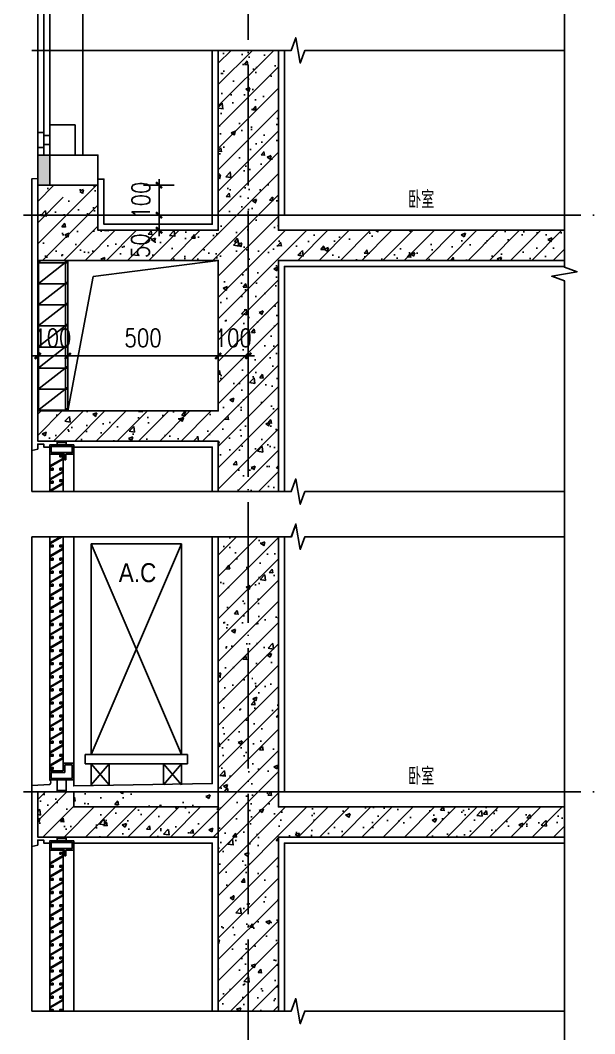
# Model space of a CAD drawing. Extents: x 718358 to 1668613, y -348838 to -159582.
# Drawn here: x 834465 to 836374, y -330449 to -327083 of the extents above; entities that cross this region are included whole.
import ezdxf

# ---------------------------------------------------------------- set-up
doc = ezdxf.new("R2010")
doc.units = 0
doc.header["$LTSCALE"] = 1000
doc.linetypes.add('DOTE', pattern=[2.42, 2, -0.2, 0.02, -0.2])
for name, color, linetype in [('建-可见线', 7, 'Continuous'), ('建-图例填充', 251, 'Continuous'), ('建-墙体', 2, 'Continuous'), ('建-家具', 251, 'Continuous'), ('建-尺寸', 73, 'Continuous'), ('建-房间名', 7, 'Continuous'), ('建-空调及空调洞', 70, 'Continuous'), ('建-符号', 3, 'Continuous'), ('建-轮廓线', 7, 'Continuous'), ('建-轴网', 14, 'DOTE'), ('建-门窗剖', 4, 'Continuous'), ('建-阳台', 5, 'Continuous')]:
    doc.layers.add(name, color=color, linetype=linetype)
doc.styles.add('_TCH_DIM', font='gt单线西文.shx', dxfattribs={"width": 0.8, "bigfont": 'gt单线中文.shx'})
doc.styles.add('_TCH_SPACE', font='gt单线西文.shx', dxfattribs={"width": 0.8, "height": 5, "bigfont": 'gt单线中文.shx'})
doc.styles.add('DIM_FONT', font='SIMPLEX.shx', dxfattribs={"width": 0.8, "bigfont": 'GBCBIG.shx'})
doc.dimstyles.new('DIMN20', dxfattribs={"dimscale": 0.2, "dimtxt": 300, "dimasz": 100, "dimexe": 250, "dimexo": 300, "dimgap": 150, "dimtad": 1, "dimdec": 0, "dimzin": 0, "dimdsep": 46, "dimtxsty": 'DIM_FONT', "dimblk": 'ARCHTICK', "dimcen": 0.09, "dimdle": 1, "dimclrt": 7, "dimazin": 2, "dimtfac": 1, "dimtdec": 0, "dimtix": 1, "dimtmove": 2, "dimatfit": 3, "dimldrblk": 'ARCHTICK', "dimfxl": 1, "dimtolj": 1, "dimtzin": 0, "dimarcsym": 0})

# ---------------------------------------------------------------- blocks, each defined once
blk = doc.blocks.new('A$C79397209')
at = {"layer": '建-空调及空调洞'}
for p, q in [((0, 0), (-300, -700)), ((-300, 0), (0, -700)), ((-300, 0), (0, 0)), ((-300, -700), (-300, 0)), ((0, 0), (0, -700)), ((-320, -700), (-320, -730)), ((20, -700), (-320, -700)), ((0, -700), (-300, -700)), ((20, -730), (20, -700)), ((-320, -730), (20, -730)), ((-240, -730), (-300, -800)), ((-300, -730), (-240, -800)), ((-300, -730), (-300, -800)), ((-240, -730), (-240, -800)), ((-60, -730), (0, -800)), ((-60, -730), (-59.9, -800)), ((0, -730), (-59.9, -800)), ((0, -730), (0, -800))]:
    blk.add_line(p, q, dxfattribs=at)
at = {"layer": '建-空调及空调洞', "style": '_TCH_DIM', "width": 0.888889}
blk.add_text('A.C', height=63, dxfattribs=at).set_placement((-208.3, -127.2))
blk = doc.blocks.new('erff')
at = {"layer": '建-门窗剖'}
for p, q in [((462192.4, 68441.5), (462192.4, 68454.4)), ((462192.4, 68449.4), (462222.4, 68449.4)), ((462222.4, 68441.5), (462222.4, 68454.4)), ((462216.8, 68411.5), (462216.8, 68392.1)), ((462216.8, 68392.1), (462221.2, 68392.1)), ((462221.2, 68392.1), (462221.2, 68411.5))]:
    blk.add_line(p, q, dxfattribs=at)
blk.add_lwpolyline([(462221.2, 68411.5), (462247.4, 68411.5), (462247.4, 68441.5), (462167.4, 68441.5), (462167.4, 68411.5), (462216.8, 68411.5)], dxfattribs=at)
blk.add_lwpolyline([(462172.4, 68416.5), (462242.4, 68416.5), (462242.4, 68436.5), (462172.4, 68436.5)], close=True, dxfattribs=at)
blk = doc.blocks.new('gh')
at = {"layer": '建-门窗剖'}
for p, q in [((851971.6, -328648.4), (851971.6, -328523.6)), ((852016.6, -328648.4), (852016.6, -328523.6)), ((852051.6, -328523.6), (852051.6, -328648.4)), ((851971.6, -328648.4), (851971.6, -328598.2)), ((852016.6, -328648.4), (852016.6, -328598.2)), ((852051.6, -328598.2), (852051.6, -328648.4))]:
    blk.add_line(p, q, dxfattribs=at)
for points in [[(852005.6, -328527.4), (852016.6, -328527.4), (852016.6, -328540.8), (851974.6, -328565.1), (851974.6, -328573.8), (851979.6, -328573.8), (851979.6, -328570.8), (851982.6, -328570.8), (851982.6, -328576.8), (851971.6, -328576.8), (851971.6, -328563.3), (852013.6, -328539.1), (852013.6, -328530.4), (852008.6, -328530.4), (852008.6, -328533.4), (852005.6, -328533.4)], [(852005.6, -328570.8), (852016.6, -328570.8), (852016.6, -328584.3), (851974.6, -328608.5), (851974.6, -328617.2), (851979.6, -328617.2), (851979.6, -328614.2), (851982.6, -328614.2), (851982.6, -328620.2), (851971.6, -328620.2), (851971.6, -328606.8), (852013.6, -328582.5), (852013.6, -328573.8), (852008.6, -328573.8), (852008.6, -328576.8), (852005.6, -328576.8)]]:
    blk.add_lwpolyline(points, close=True, dxfattribs=at)
blk.add_lwpolyline([(851971.6, -328648.4), (851971.6, -328644.9), (852013.6, -328620.6), (852013.6, -328611.9), (852008.6, -328611.9), (852008.6, -328614.9), (852005.6, -328614.9), (852005.6, -328608.9), (852016.6, -328608.9), (852016.6, -328622.3), (851974.6, -328646.6), (851974.6, -328648.4)], dxfattribs=at)
at = {"layer": '建-阳台'}
blk.add_blockref('erff', (389804.2, -396935.1), dxfattribs=at)
blk = doc.blocks.new('edffd')
at = {"layer": '建-门窗剖'}
for p, q in [((462212.4, 66249.4), (462247.4, 66249.4)), ((462212.4, 66249.4), (462212.4, 66224.4)), ((462217.4, 66244.4), (462242.4, 66244.4)), ((462217.4, 66244.4), (462217.4, 66219.4)), ((462242.4, 66244.4), (462242.4, 66199.4)), ((462247.4, 66249.4), (462247.4, 66194.4)), ((462167.4, 66194.4), (462167.4, 66224.4)), ((462167.4, 66224.4), (462212.4, 66224.4)), ((462172.4, 66199.4), (462172.4, 66219.4)), ((462172.4, 66219.4), (462217.4, 66219.4)), ((462247.4, 66194.4), (462167.4, 66194.4)), ((462242.4, 66199.4), (462172.4, 66199.4)), ((462192.4, 66194.4), (462192.4, 66154.4)), ((462222.4, 66194.4), (462222.4, 66154.4)), ((462192.4, 66159.4), (462222.4, 66159.4))]:
    blk.add_line(p, q, dxfattribs=at)
blk = doc.blocks.new('gyhh')
at = {"layer": '建-门窗剖'}
for p, q in [((851971.6, -328848.4), (851971.6, -328798.2)), ((851971.6, -329575.8), (851971.6, -328798.2)), ((852016.6, -328848.4), (852016.6, -328798.2)), ((852016.6, -329550.8), (852016.6, -328798.2)), ((852051.6, -328798.2), (852051.6, -328848.4)), ((852051.6, -328798.2), (852051.6, -329550.8))]:
    blk.add_line(p, q, dxfattribs=at)
blk.add_lwpolyline([(852013, -328798.2), (851974.6, -328820.4), (851974.6, -328829.1), (851979.6, -328829.1), (851979.6, -328826.1), (851982.6, -328826.1), (851982.6, -328832.1), (851971.6, -328832.1), (851971.6, -328818.6), (852007, -328798.2)], dxfattribs=at)
for points in [[(852005.6, -328826.1), (852016.6, -328826.1), (852016.6, -328839.6), (851974.6, -328863.8), (851974.6, -328872.6), (851979.6, -328872.6), (851979.6, -328869.6), (851982.6, -328869.6), (851982.6, -328875.6), (851971.6, -328875.6), (851971.6, -328862.1), (852013.6, -328837.8), (852013.6, -328829.1), (852008.6, -328829.1), (852008.6, -328832.1), (852005.6, -328832.1)], [(852005.6, -328869.6), (852016.6, -328869.6), (852016.6, -328883), (851974.6, -328907.3), (851974.6, -328916), (851979.6, -328916), (851979.6, -328913), (851982.6, -328913), (851982.6, -328919), (851971.6, -328919), (851971.6, -328905.5), (852013.6, -328881.3), (852013.6, -328872.6), (852008.6, -328872.6), (852008.6, -328875.6), (852005.6, -328875.6)], [(852005.6, -328913), (852016.6, -328913), (852016.6, -328926.5), (851974.6, -328950.7), (851974.6, -328959.4), (851979.6, -328959.4), (851979.6, -328956.4), (851982.6, -328956.4), (851982.6, -328962.4), (851971.6, -328962.4), (851971.6, -328949), (852013.6, -328924.7), (852013.6, -328916), (852008.6, -328916), (852008.6, -328919), (852005.6, -328919)], [(852005.6, -328956.4), (852016.6, -328956.4), (852016.6, -328969.9), (851974.6, -328994.2), (851974.6, -329002.9), (851979.6, -329002.9), (851979.6, -328999.9), (851982.6, -328999.9), (851982.6, -329005.9), (851971.6, -329005.9), (851971.6, -328992.4), (852013.6, -328968.2), (852013.6, -328959.4), (852008.6, -328959.4), (852008.6, -328962.4), (852005.6, -328962.4)], [(852005.6, -328999.9), (852016.6, -328999.9), (852016.6, -329013.4), (851974.6, -329037.6), (851974.6, -329046.3), (851979.6, -329046.3), (851979.6, -329043.3), (851982.6, -329043.3), (851982.6, -329049.3), (851971.6, -329049.3), (851971.6, -329035.9), (852013.6, -329011.6), (852013.6, -329002.9), (852008.6, -329002.9), (852008.6, -329005.9), (852005.6, -329005.9)], [(852005.6, -329043.3), (852016.6, -329043.3), (852016.6, -329056.8), (851974.6, -329081), (851974.6, -329089.8), (851979.6, -329089.8), (851979.6, -329086.8), (851982.6, -329086.8), (851982.6, -329092.8), (851971.6, -329092.8), (851971.6, -329079.3), (852013.6, -329055.1), (852013.6, -329046.3), (852008.6, -329046.3), (852008.6, -329049.3), (852005.6, -329049.3)], [(852005.6, -329086.8), (852016.6, -329086.8), (852016.6, -329100.2), (851974.6, -329124.5), (851974.6, -329133.2), (851979.6, -329133.2), (851979.6, -329130.2), (851982.6, -329130.2), (851982.6, -329136.2), (851971.6, -329136.2), (851971.6, -329122.8), (852013.6, -329098.5), (852013.6, -329089.8), (852008.6, -329089.8), (852008.6, -329092.8), (852005.6, -329092.8)], [(852005.6, -329130.2), (852016.6, -329130.2), (852016.6, -329143.7), (851974.6, -329167.9), (851974.6, -329176.7), (851979.6, -329176.7), (851979.6, -329173.7), (851982.6, -329173.7), (851982.6, -329179.7), (851971.6, -329179.7), (851971.6, -329166.2), (852013.6, -329142), (852013.6, -329133.2), (852008.6, -329133.2), (852008.6, -329136.2), (852005.6, -329136.2)], [(852005.6, -329173.7), (852016.6, -329173.7), (852016.6, -329187.1), (851974.6, -329211.4), (851974.6, -329220.1), (851979.6, -329220.1), (851979.6, -329217.1), (851982.6, -329217.1), (851982.6, -329223.1), (851971.6, -329223.1), (851971.6, -329209.6), (852013.6, -329185.4), (852013.6, -329176.7), (852008.6, -329176.7), (852008.6, -329179.7), (852005.6, -329179.7)], [(852005.6, -329217.1), (852016.6, -329217.1), (852016.6, -329230.6), (851974.6, -329254.8), (851974.6, -329263.6), (851979.6, -329263.6), (851979.6, -329260.6), (851982.6, -329260.6), (851982.6, -329266.6), (851971.6, -329266.6), (851971.6, -329253.1), (852013.6, -329228.8), (852013.6, -329220.1), (852008.6, -329220.1), (852008.6, -329223.1), (852005.6, -329223.1)], [(852005.6, -329260.6), (852016.6, -329260.6), (852016.6, -329274), (851974.6, -329298.3), (851974.6, -329307), (851979.6, -329307), (851979.6, -329304), (851982.6, -329304), (851982.6, -329310), (851971.6, -329310), (851971.6, -329296.5), (852013.6, -329272.3), (852013.6, -329263.6), (852008.6, -329263.6), (852008.6, -329266.6), (852005.6, -329266.6)], [(852005.6, -329304), (852016.6, -329304), (852016.6, -329317.5), (851974.6, -329341.7), (851974.6, -329350.4), (851979.6, -329350.4), (851979.6, -329347.4), (851982.6, -329347.4), (851982.6, -329353.4), (851971.6, -329353.4), (851971.6, -329340), (852013.6, -329315.7), (852013.6, -329307), (852008.6, -329307), (852008.6, -329310), (852005.6, -329310)], [(852005.6, -329347.4), (852016.6, -329347.4), (852016.6, -329360.9), (851974.6, -329385.2), (851974.6, -329393.9), (851979.6, -329393.9), (851979.6, -329390.9), (851982.6, -329390.9), (851982.6, -329396.9), (851971.6, -329396.9), (851971.6, -329383.4), (852013.6, -329359.2), (852013.6, -329350.4), (852008.6, -329350.4), (852008.6, -329353.4), (852005.6, -329353.4)], [(852005.6, -329390.9), (852016.6, -329390.9), (852016.6, -329404.4), (851974.6, -329428.6), (851974.6, -329437.3), (851979.6, -329437.3), (851979.6, -329434.3), (851982.6, -329434.3), (851982.6, -329440.3), (851971.6, -329440.3), (851971.6, -329426.9), (852013.6, -329402.6), (852013.6, -329393.9), (852008.6, -329393.9), (852008.6, -329396.9), (852005.6, -329396.9)], [(852005.6, -329434.3), (852016.6, -329434.3), (852016.6, -329447.8), (851974.6, -329472), (851974.6, -329480.8), (851979.6, -329480.8), (851979.6, -329477.8), (851982.6, -329477.8), (851982.6, -329483.8), (851971.6, -329483.8), (851971.6, -329470.3), (852013.6, -329446.1), (852013.6, -329437.3), (852008.6, -329437.3), (852008.6, -329440.3), (852005.6, -329440.3)], [(852005.6, -329477.8), (852016.6, -329477.8), (852016.6, -329491.2), (851974.6, -329515.5), (851974.6, -329524.2), (851979.6, -329524.2), (851979.6, -329521.2), (851982.6, -329521.2), (851982.6, -329527.2), (851971.6, -329527.2), (851971.6, -329513.8), (852013.6, -329489.5), (852013.6, -329480.8), (852008.6, -329480.8), (852008.6, -329483.8), (852005.6, -329483.8)], [(852005.6, -329521.2), (852016.6, -329521.2), (852016.6, -329534.7), (851974.6, -329558.9), (851974.6, -329567.7), (851979.6, -329567.7), (851979.6, -329564.7), (851982.6, -329564.7), (851982.6, -329570.7), (851971.6, -329570.7), (851971.6, -329557.2), (852013.6, -329533), (852013.6, -329524.2), (852008.6, -329524.2), (852008.6, -329527.2), (852005.6, -329527.2)]]:
    blk.add_lwpolyline(points, close=True, dxfattribs=at)
at = {"layer": '建-阳台'}
blk.add_blockref('edffd', (389804.2, -395800.2), dxfattribs=at)
blk = doc.blocks.new('ghgfddsg')
at = {"layer": '建-门窗剖'}
for p, q in [((851996.6, -329808.7), (851996.6, -329795.8)), ((851996.6, -329800.8), (852026.6, -329800.8)), ((852026.6, -329808.7), (852026.6, -329795.8)), ((851971.6, -330373.9), (851971.7, -329838.7)), ((852016.6, -330373.9), (852016.7, -329838.7)), ((852021.1, -329838.7), (852021.1, -329858.1)), ((852021.1, -329858.1), (852025.4, -329858.1)), ((852025.4, -329858.1), (852025.4, -329838.7)), ((852051.7, -329838.7), (852051.6, -330373.9))]:
    blk.add_line(p, q, dxfattribs=at)
for points in [[(852025.4, -329838.7), (852051.6, -329838.7), (852051.6, -329808.7), (851971.6, -329808.7), (851971.6, -329838.7), (852021.1, -329838.7)], [(852013.7, -330373.9), (852013.7, -330370.9), (852008.7, -330370.9), (852008.7, -330373.9), (852005.7, -330373.9), (852005.7, -330367.9), (852016.7, -330367.9), (852016.7, -330373.9)]]:
    blk.add_lwpolyline(points, dxfattribs=at)
for points in [[(851976.6, -329833.7), (852046.6, -329833.7), (852046.6, -329813.7), (851976.6, -329813.7)], [(852005.6, -329846.5), (852016.6, -329846.5), (852016.6, -329860), (851974.6, -329884.3), (851974.6, -329893), (851979.6, -329893), (851979.6, -329890), (851982.6, -329890), (851982.6, -329896), (851971.6, -329896), (851971.6, -329882.5), (852013.6, -329858.3), (852013.6, -329849.5), (852008.6, -329849.5), (852008.6, -329852.5), (852005.6, -329852.5)], [(852005.6, -329890), (852016.6, -329890), (852016.6, -329903.5), (851974.6, -329927.7), (851974.6, -329936.4), (851979.6, -329936.4), (851979.6, -329933.4), (851982.6, -329933.4), (851982.6, -329939.4), (851971.6, -329939.4), (851971.6, -329926), (852013.6, -329901.7), (852013.6, -329893), (852008.6, -329893), (852008.6, -329896), (852005.6, -329896)], [(852005.6, -329933.4), (852016.6, -329933.4), (852016.6, -329946.9), (851974.6, -329971.1), (851974.6, -329979.9), (851979.6, -329979.9), (851979.6, -329976.9), (851982.6, -329976.9), (851982.6, -329982.9), (851971.6, -329982.9), (851971.6, -329969.4), (852013.6, -329945.2), (852013.6, -329936.4), (852008.6, -329936.4), (852008.6, -329939.4), (852005.6, -329939.4)], [(852005.7, -329976.9), (852016.7, -329976.9), (852016.7, -329990.3), (851974.7, -330014.6), (851974.7, -330023.3), (851979.7, -330023.3), (851979.7, -330020.3), (851982.7, -330020.3), (851982.7, -330026.3), (851971.7, -330026.3), (851971.7, -330012.9), (852013.7, -329988.6), (852013.7, -329979.9), (852008.7, -329979.9), (852008.7, -329982.9), (852005.7, -329982.9)], [(852005.7, -330020.3), (852016.7, -330020.3), (852016.7, -330033.8), (851974.7, -330058), (851974.7, -330066.8), (851979.7, -330066.8), (851979.7, -330063.8), (851982.7, -330063.8), (851982.7, -330069.8), (851971.7, -330069.8), (851971.7, -330056.3), (852013.7, -330032.1), (852013.7, -330023.3), (852008.7, -330023.3), (852008.7, -330026.3), (852005.7, -330026.3)], [(852005.7, -330063.8), (852016.7, -330063.8), (852016.7, -330077.2), (851974.7, -330101.5), (851974.7, -330110.2), (851979.7, -330110.2), (851979.7, -330107.2), (851982.7, -330107.2), (851982.7, -330113.2), (851971.7, -330113.2), (851971.7, -330099.8), (852013.7, -330075.5), (852013.7, -330066.8), (852008.7, -330066.8), (852008.7, -330069.8), (852005.7, -330069.8)], [(852005.7, -330107.2), (852016.7, -330107.2), (852016.7, -330120.7), (851974.7, -330144.9), (851974.7, -330153.7), (851979.7, -330153.7), (851979.7, -330150.7), (851982.7, -330150.7), (851982.7, -330156.7), (851971.7, -330156.7), (851971.7, -330143.2), (852013.7, -330118.9), (852013.7, -330110.2), (852008.7, -330110.2), (852008.7, -330113.2), (852005.7, -330113.2)], [(852005.7, -330150.7), (852016.7, -330150.7), (852016.7, -330164.1), (851974.7, -330188.4), (851974.7, -330197.1), (851979.7, -330197.1), (851979.7, -330194.1), (851982.7, -330194.1), (851982.7, -330200.1), (851971.7, -330200.1), (851971.7, -330186.6), (852013.7, -330162.4), (852013.7, -330153.7), (852008.7, -330153.7), (852008.7, -330156.7), (852005.7, -330156.7)], [(852005.7, -330194.1), (852016.7, -330194.1), (852016.7, -330207.6), (851974.7, -330231.8), (851974.7, -330240.5), (851979.7, -330240.5), (851979.7, -330237.5), (851982.7, -330237.5), (851982.7, -330243.5), (851971.7, -330243.5), (851971.7, -330230.1), (852013.7, -330205.8), (852013.7, -330197.1), (852008.7, -330197.1), (852008.7, -330200.1), (852005.7, -330200.1)], [(852005.7, -330237.5), (852016.7, -330237.5), (852016.7, -330251), (851974.7, -330275.3), (851974.7, -330284), (851979.7, -330284), (851979.7, -330281), (851982.7, -330281), (851982.7, -330287), (851971.7, -330287), (851971.7, -330273.5), (852013.7, -330249.3), (852013.7, -330240.5), (852008.7, -330240.5), (852008.7, -330243.5), (852005.7, -330243.5)], [(852005.7, -330281), (852016.7, -330281), (852016.7, -330294.5), (851974.7, -330318.7), (851974.7, -330327.4), (851979.7, -330327.4), (851979.7, -330324.4), (851982.7, -330324.4), (851982.7, -330330.4), (851971.7, -330330.4), (851971.7, -330317), (852013.7, -330292.7), (852013.7, -330284), (852008.7, -330284), (852008.7, -330287), (852005.7, -330287)], [(852005.7, -330324.4), (852016.7, -330324.4), (852016.7, -330337.9), (851974.7, -330362.2), (851974.7, -330370.9), (851979.7, -330370.9), (851979.7, -330367.9), (851982.7, -330367.9), (851982.7, -330373.9), (851971.7, -330373.9), (851971.7, -330360.4), (852013.7, -330336.2), (852013.7, -330327.4), (852008.7, -330327.4), (852008.7, -330330.4), (852005.7, -330330.4)]]:
    blk.add_lwpolyline(points, close=True, dxfattribs=at)
blk = doc.blocks.new('A$C0EF32F18')
at = {"layer": '建-门窗剖'}
for p, q in [((0, 40), (0, 125)), ((100, 40), (100, 125)), ((35, 20), (35, 40)), ((65, 20), (65, 40)), ((25, 0), (25, 20)), ((75, 20), (75, 0))]:
    blk.add_line(p, q, dxfattribs=at)
for points in [[(100, 125), (0, 125)], [(35, 40), (0, 40)], [(100, 40), (65, 40)], [(35, 20), (25, 20)], [(75, 20), (65, 20)], [(75, 0), (25, 0)]]:
    blk.add_lwpolyline(points, dxfattribs=at)
blk = doc.blocks.new('GDHDGSDF')
blk.add_hatch(color=256).paths.add_polyline_path([(834798.9, -327630.7), (834838.9, -327630.7), (834838.9, -327530.7), (834798.9, -327530.7)])
at = {"layer": '建-门窗剖'}
blk.add_line((834948.9, -326891.7), (834948.9, -327530.7), dxfattribs=at)
for points in [[(834798.9, -326891.7), (834798.9, -327630.7)], [(834818.9, -326891.7), (834818.9, -327530.7)], [(834838.9, -326891.7), (834838.9, -327630.7)], [(834838.9, -327630.7), (834998.9, -327630.7), (834998.9, -327530.7), (834838.9, -327530.7), (834838.9, -327630.7)]]:
    blk.add_lwpolyline(points, dxfattribs=at)
blk.add_lwpolyline([(834798.9, -327630.7), (834838.9, -327630.7), (834838.9, -327530.7), (834798.9, -327530.7)], close=True, dxfattribs=at)
at = {"layer": '建-门窗剖', "rotation": 270}
blk.add_blockref('A$C0EF32F18', (834798.9, -327430.7), dxfattribs=at)
blk = doc.blocks.new('_ArchTick')
at = {"color": 0, "linetype": 'ByBlock', "const_width": 0.4}
blk.add_lwpolyline([(-0.5, -0.5), (0.5, 0.5)], dxfattribs=at)
blk = doc.blocks.new('*D1337')
at = {"layer": 'Defpoints', "color": 0, "transparency": 16777216}
for p in [(834522.6, -327901.8), (834622.6, -327901.8), (834622.6, -328197.9)]:
    blk.add_point(p, dxfattribs=at)
at = {"layer": '建-尺寸', "color": 0, "lineweight": -2, "transparency": 16777216}
for p, q in [((834522.6, -327961.8), (834522.6, -328247.9)), ((834622.6, -327961.8), (834622.6, -328247.9)), ((834522.6, -328197.9), (834502.6, -328197.9)), ((834522.6, -328197.9), (834622.6, -328197.9)), ((834622.6, -328197.9), (834642.6, -328197.9))]:
    blk.add_line(p, q, dxfattribs=at)
at = {"layer": '建-尺寸', "color": 0, "lineweight": -2, "transparency": 16777216, "xscale": 20, "yscale": 20, "zscale": 20}
for p, rotation in [((834522.6, -328197.9), 359.9999377935716), ((834622.6, -328197.9), 179.9999377935716)]:
    blk.add_blockref('_ArchTick', p, dxfattribs=dict(at, rotation=rotation))
at = {"layer": '建-尺寸', "color": 7, "transparency": 16777216, "insert": (834572.6, -328137.9), "char_height": 60, "attachment_point": 5, "rotation": 359.9999, "style": 'DIM_FONT'}
blk.add_mtext('\\A1;100', dxfattribs=at)
blk = doc.blocks.new('*D1338')
at = {"layer": 'Defpoints', "color": 0, "transparency": 16777216}
for p in [(834622.6, -327901.8), (835122.6, -327901.8), (835122.6, -328197.9)]:
    blk.add_point(p, dxfattribs=at)
at = {"layer": '建-尺寸', "color": 0, "lineweight": -2, "transparency": 16777216}
for p, q in [((834622.6, -327961.8), (834622.6, -328247.9)), ((835122.6, -327961.8), (835122.6, -328247.9)), ((834622.4, -328197.9), (835122.8, -328197.9))]:
    blk.add_line(p, q, dxfattribs=at)
at = {"layer": '建-尺寸', "color": 0, "lineweight": -2, "transparency": 16777216, "xscale": 20, "yscale": 20, "zscale": 20}
for p, rotation in [((834622.6, -328197.9), 179.9999377935899), ((835122.6, -328197.9), 359.9999377935899)]:
    blk.add_blockref('_ArchTick', p, dxfattribs=dict(at, rotation=rotation))
at = {"layer": '建-尺寸', "color": 7, "transparency": 16777216, "insert": (834872.6, -328137.9), "char_height": 60, "attachment_point": 5, "rotation": 359.9999, "style": 'DIM_FONT'}
blk.add_mtext('\\A1;500', dxfattribs=at)
blk = doc.blocks.new('*D1339')
at = {"layer": 'Defpoints', "color": 0, "transparency": 16777216}
for p in [(835122.6, -327901.8), (835222.6, -327901.8), (835222.6, -328197.9)]:
    blk.add_point(p, dxfattribs=at)
at = {"layer": '建-尺寸', "color": 0, "lineweight": -2, "transparency": 16777216}
for p, q in [((835122.6, -327961.8), (835122.6, -328247.9)), ((835222.6, -327961.8), (835222.6, -328247.9)), ((835122.6, -328197.9), (835102.6, -328197.9)), ((835122.6, -328197.9), (835222.6, -328197.9)), ((835222.6, -328197.9), (835242.6, -328197.9))]:
    blk.add_line(p, q, dxfattribs=at)
at = {"layer": '建-尺寸', "color": 0, "lineweight": -2, "transparency": 16777216, "xscale": 20, "yscale": 20, "zscale": 20}
for p, rotation in [((835122.6, -328197.9), 359.9999377935764), ((835222.6, -328197.9), 179.9999377935764)]:
    blk.add_blockref('_ArchTick', p, dxfattribs=dict(at, rotation=rotation))
at = {"layer": '建-尺寸', "color": 7, "transparency": 16777216, "insert": (835172.6, -328137.9), "char_height": 60, "attachment_point": 5, "rotation": 359.9999, "style": 'DIM_FONT'}
blk.add_mtext('\\A1;100', dxfattribs=at)
blk = doc.blocks.new('*D2885')
at = {"layer": 'Defpoints', "color": 0, "transparency": 16777216}
for p in [(834814.2, -327730.7), (834925.8, -327730.7), (834814.2, -327780.7)]:
    blk.add_point(p, dxfattribs=at)
at = {"layer": '建-尺寸', "color": 0, "lineweight": -2, "transparency": 16777216}
for p, q in [((834925.8, -327730.7), (834925.8, -327710.7)), ((834874.2, -327730.7), (834975.8, -327730.7)), ((834925.8, -327780.7), (834925.8, -327730.7)), ((834874.2, -327780.7), (834975.8, -327780.7)), ((834925.8, -327780.7), (834925.8, -327800.7))]:
    blk.add_line(p, q, dxfattribs=at)
at = {"layer": '建-尺寸', "color": 0, "lineweight": -2, "transparency": 16777216, "xscale": 20, "yscale": 20, "zscale": 20}
for p, rotation in [((834925.8, -327730.7), 270), ((834925.8, -327780.7), 90)]:
    blk.add_blockref('_ArchTick', p, dxfattribs=dict(at, rotation=rotation))
at = {"layer": '建-尺寸', "color": 7, "transparency": 16777216, "insert": (834863.8, -327831.8), "char_height": 60, "attachment_point": 5, "rotation": 90, "style": 'DIM_FONT'}
blk.add_mtext('\\A1;50', dxfattribs=at)
blk = doc.blocks.new('*D2886')
at = {"layer": 'Defpoints', "color": 0, "transparency": 16777216}
for p in [(834814.2, -327630.7), (834925.8, -327630.7), (834814.2, -327730.7)]:
    blk.add_point(p, dxfattribs=at)
at = {"layer": '建-尺寸', "color": 0, "lineweight": -2, "transparency": 16777216}
for p, q in [((834925.8, -327630.7), (834925.8, -327610.7)), ((834874.2, -327630.7), (834975.8, -327630.7)), ((834925.8, -327730.7), (834925.8, -327630.7)), ((834874.2, -327730.7), (834975.8, -327730.7)), ((834925.8, -327730.7), (834925.8, -327750.7))]:
    blk.add_line(p, q, dxfattribs=at)
at = {"layer": '建-尺寸', "color": 0, "lineweight": -2, "transparency": 16777216, "xscale": 20, "yscale": 20, "zscale": 20}
for p, rotation in [((834925.8, -327630.7), 270), ((834925.8, -327730.7), 90)]:
    blk.add_blockref('_ArchTick', p, dxfattribs=dict(at, rotation=rotation))
at = {"layer": '建-尺寸', "color": 7, "transparency": 16777216, "insert": (834865.8, -327680.7), "char_height": 60, "attachment_point": 5, "rotation": 90, "style": 'DIM_FONT'}
blk.add_mtext('\\A1;100', dxfattribs=at)

msp = doc.modelspace()

# ---------------------------------------------------------------- hatches: boundary and pattern name
at = {"layer": '建-图例填充'}
h = msp.add_hatch(dxfattribs=at)
h.set_pattern_fill('钢筋混凝土', color=256, scale=20, style=0)
h.set_pattern_definition([(45, (-276.297, 0), (-35.355339, 35.355339), []), (50, (-276.3, 0), (143.452037, -12.550427), [15, -165]), (355, (-276.3, 0), (-27.750267, 150.438427), [12, -132]), (100.4514, (-264.34, -1.05), (115.701876, 137.887908), [12.748038, -140.228422]), (46.1842, (-276.3, 40), (213.44821, -33.103803), [22.5, -247.5]), (96.6356, (-258.5, 37.24), (186.93254, 194.823574), [19.12206, -210.3426]), (351.1842, (-276.3, 40), (186.93239, 194.82372), [18, -198]), (21, (-256.3, 30), (119.38141, -80.523778), [15, -165]), (326, (-256.3, 30), (48.663066, 145.03001), [12, -132]), (71.4514, (-246.35, 23.29), (168.044526, 64.5061), [12.748038, -140.228422]), (37.5, (-276.297, 0), (2.431971, 66.5787708), [0, -130.4, 0, -134, 0, -132.5]), (7.5, (-276.3, 0), (52.6139075, 78.8823424), [0, -76.4, 0, -127.4, 0, -50.5]), (327.5, (-320.9, 0), (106.7644872, -4.5109743), [0, -50, 0, -156, 0, -207]), (317.5, (-340.9, 0), (116.637234, 20.020996), [0, -65, 0, -103.6, 0, -147])])
h.paths.add_polyline_path([(834722.6, -327780.7), (834722.6, -327630.7), (834662.6, -327630.7), (834662.6, -327635.7), (834662.6, -327665.7), (834637.6, -327665.7), (834637.6, -327670.7), (834607.6, -327670.7), (834607.6, -327665.7), (834582.6, -327665.7), (834582.6, -327635.7), (834582.6, -327630.7), (834522.6, -327630.7), (834522.6, -327780.7), (834522.6, -327780.7), (834522.6, -327880.7), (835122.6, -327880.7), (835122.6, -327880.7), (835122.6, -328380.7), (834522.6, -328380.7), (834522.6, -328480.7), (835122.6, -328480.7), (835122.6, -328648.4), (835322.6, -328648.4), (835322.6, -327880.7), (836272.9, -327880.7), (836272.9, -327780.7), (835322.6, -327780.7), (835322.6, -327183.2), (835122.6, -327183.2), (835122.6, -327730.7), (835122.6, -327730.7), (835122.6, -327780.7)])
h = msp.add_hatch(dxfattribs=at)
h.set_pattern_fill('空心砖', color=256, scale=20, style=0)
h.set_pattern_definition([(0, (-327634.584, 27991.5), (0, 70), []), (37.875, (-327554.584, 27991.5), (-33.9230555, 43.6153314), []), (90, (-327554.58, 27991.5), (-90, 6e-15), [])])
h.paths.add_polyline_path([(834622.6, -327880.7), (834522.6, -327880.7), (834522.6, -328380.7), (834622.6, -328380.7)])
h = msp.add_hatch(dxfattribs=at)
h.set_pattern_fill('钢筋混凝土', color=256, scale=20, style=0)
h.set_pattern_definition([(45, (380162.77, -404102.706), (-35.355339, 35.355339), []), (50, (380162.77, -404102.7), (143.452037, -12.550427), [15, -165]), (355, (380162.77, -404102.7), (-27.750267, 150.438427), [12, -132]), (100.4514, (380174.72, -404103.75), (115.701876, 137.88791), [12.74804, -140.228422]), (46.1842, (380162.77, -404062.7), (213.44821, -33.1038), [22.5, -247.5]), (96.6356, (380180.56, -404065.46), (186.93254, 194.82357), [19.12206, -210.3426]), (351.1842, (380162.77, -404062.7), (186.93239, 194.82372), [18, -198]), (21, (380182.77, -404072.7), (119.38141, -80.523778), [15, -165]), (326, (380182.77, -404072.7), (48.663066, 145.03001), [12, -132]), (71.4514, (380192.72, -404079.42), (168.044526, 64.5061), [12.74804, -140.228422]), (37.5, (380162.77, -404102.706), (2.431971, 66.578771), [0, -130.4, 0, -134, 0, -132.5]), (7.5, (380162.77, -404102.706), (52.613907, 78.882342), [0, -76.4, 0, -127.4, 0, -50.5]), (327.5, (380118.17, -404102.706), (106.764487, -4.5109743), [0, -50, 0, -156, 0, -207]), (317.5, (380098.17, -404102.71), (116.637234, 20.020996), [0, -65, 0, -103.6, 0, -147])])
h.paths.add_polyline_path([(834522.6, -329795.8), (835122.6, -329795.8), (835122.6, -329695.8), (834522.6, -329695.8)], flags=16)
h.paths.add_polyline_path([(834522.6, -329695.8), (834642.6, -329695.8), (834642.6, -329645.8), (834522.6, -329645.8)], flags=16)
h.paths.add_polyline_path([(835322.6, -328798.2), (835122.6, -328798.2), (835122.6, -329595.8), (835122.6, -329595.8), (835122.6, -329695.8), (835122.6, -329695.8), (835122.6, -330295.8), (835122.6, -330295.8), (835122.6, -330373.9), (835322.6, -330373.9), (835322.6, -329795.8), (836272.9, -329795.8), (836272.9, -329695.8), (835322.6, -329695.8)])
h = msp.add_hatch(dxfattribs=at)
h.set_pattern_fill('混凝土', color=256, scale=20, style=0)
h.set_pattern_definition([(50, (326456.58, -260349.17), (143.452037, -12.550427), [15, -165]), (355, (326456.58, -260349.17), (-27.750267, 150.438427), [12, -132]), (100.4514, (326468.53, -260350.22), (115.701876, 137.88791), [12.74804, -140.228422]), (46.1842, (326456.58, -260309.17), (213.44821, -33.1038), [22.5, -247.5]), (96.6356, (326474.37, -260311.93), (186.93254, 194.82357), [19.12206, -210.3426]), (351.1842, (326456.58, -260309.17), (186.93239, 194.82372), [18, -198]), (21, (326476.58, -260319.17), (119.38141, -80.523778), [15, -165]), (326, (326476.58, -260319.17), (48.663066, 145.03001), [12, -132]), (71.4514, (326486.53, -260325.88), (168.044526, 64.5061), [12.74804, -140.228422]), (37.5, (326456.58, -260349.17), (2.431971, 66.578771), [0, -130.4, 0, -134, 0, -132.5]), (7.5, (326456.58, -260349.17), (52.613907, 78.882342), [0, -76.4, 0, -127.4, 0, -50.5]), (327.5, (326411.98, -260349.17), (106.764487, -4.5109743), [0, -50, 0, -156, 0, -207]), (317.5, (326391.98, -260349.17), (116.637234, 20.020996), [0, -65, 0, -103.6, 0, -147])])
h.paths.add_polyline_path([(835122.6, -329695.8), (835122.6, -329645.8), (834642.6, -329645.8), (834642.6, -329695.8)])

# ---------------------------------------------------------------- linework, layer by layer
at = {"layer": '建-可见线'}
for points in [[(834722.6, -327610.7), (834742.6, -327610.7), (834742.6, -327760.7), (835102.6, -327760.7), (835102.6, -327183.2)], [(834562.6, -328500.7), (834542.6, -328500.7), (834542.6, -328490.7), (834522.6, -328490.7), (834522.6, -328500.7), (834522.6, -328507.2), (834502.6, -328512.4), (834502.6, -327609.9), (834522.6, -327608.5)], [(836272.9, -327900.7), (835342.6, -327900.7), (835342.6, -328648.4)], [(834642.6, -328500.7), (835102.6, -328500.7), (835102.6, -328648.4)], [(834642.6, -329605.8), (834642.6, -329625.8), (834642.6, -329625.8), (835102.6, -329618), (835102.6, -328815.8), (835102.6, -328815.8), (835102.6, -328798.2)], [(834562.6, -329620.8), (834502.6, -329625), (834502.6, -329827.4), (834522.6, -329822.3), (834522.6, -329815.8), (834522.6, -329805.8), (834542.6, -329805.8), (834542.6, -329815.8), (834562.6, -329815.8)], [(834642.5, -329815.8), (835102.6, -329815.8), (835102.6, -330373.9)], [(836272.9, -329815.8), (835342.6, -329815.8), (835342.6, -330373.9)]]:
    msp.add_lwpolyline(points, dxfattribs=at)
at = {"layer": '建-图例填充'}
msp.add_lwpolyline([(834622.6, -328380.7), (834707.2, -327934.1), (835122.6, -327880.7)], dxfattribs=at)
at = {"layer": '建-墙体'}
for p, q in [((834522.6, -327780.7), (834522.6, -328380.7)), ((834622.6, -327880.7), (834622.6, -328380.7)), ((835122.6, -329645.8), (835122.6, -328798.2)), ((834522.6, -329695.8), (834522.6, -329795.8)), ((835122.6, -330373.9), (835122.6, -329695.8))]:
    msp.add_line(p, q, dxfattribs=at)
for points in [[(835122.6, -327183.2), (835122.6, -327730.7)], [(835322.6, -327183.2), (835322.6, -327780.7), (836272.9, -327780.7)], [(835122.6, -328648.4), (835122.6, -328480.7), (834522.6, -328480.7), (834522.6, -328380.7), (835122.6, -328380.7), (835122.6, -327880.7), (834522.6, -327880.7), (834522.6, -327630.7), (834722.6, -327630.7), (834722.6, -327780.7), (835122.6, -327780.7), (835122.6, -327730.7)], [(836272.9, -327880.7), (835322.6, -327880.7), (835322.6, -328648.4)], [(835322.6, -328798.2), (835322.6, -329695.8), (836272.9, -329695.8)], [(835322.6, -328803.5), (835322.6, -329695.8)], [(835122.6, -329795.8), (834522.6, -329795.8), (834522.6, -329645.8), (834642.6, -329645.8)], [(835122.6, -329645.8), (835122.6, -329645.8), (835122.6, -329695.8), (834642.6, -329695.8), (834642.6, -329645.8)], [(835122.6, -329645.8), (835122.6, -329645.8)], [(836272.9, -329795.8), (835322.6, -329795.8), (835322.6, -330373.9)]]:
    msp.add_lwpolyline(points, dxfattribs=at)
msp.add_lwpolyline([(834642.6, -329645.8), (835122.6, -329645.8), (835122.6, -329695.8), (834642.6, -329695.8)], close=True, dxfattribs=at)
at = {"layer": '建-符号'}
for points in [[(836272.9, -320475.5), (836272.9, -327903.2), (836314.9, -327918.5), (836230.9, -327933.3), (836272.9, -327948.2), (836272.9, -335375.9)], [(836273.3, -327183.2), (835410.5, -327183.2), (835395.2, -327225.2), (835380.4, -327141.2), (835365.5, -327183.2), (834502.6, -327183.2)], [(836273.3, -328648.4), (835410.5, -328648.4), (835395.2, -328690.4), (835380.4, -328606.4), (835365.5, -328648.4), (834502.6, -328648.4)], [(836273.3, -328798.2), (835410.5, -328798.2), (835395.2, -328840.2), (835380.4, -328756.2), (835365.5, -328798.2), (834502.6, -328798.2)], [(836273.3, -328798.2), (835410.7, -328798.2), (835395.4, -328840.2), (835380.6, -328756.2), (835365.7, -328798.2), (834503, -328798.2)], [(836272.9, -330373.9), (835410.2, -330373.9), (835395, -330415.9), (835380.1, -330331.9), (835365.2, -330373.9), (834502.6, -330373.9)]]:
    msp.add_lwpolyline(points, dxfattribs=at)
at = {"layer": '建-轮廓线', "color": 253}
for p, q in [((834502.6, -328648.4), (834502.6, -328512.4)), ((834502.6, -329625), (834502.6, -328798.2)), ((834502.6, -330373.9), (834502.6, -329827.4))]:
    msp.add_line(p, q, dxfattribs=at)
at = {"layer": '建-轮廓线'}
for points in [[(835342.6, -327183.2), (835342.6, -327730.7), (836272.9, -327730.7)], [(835342.6, -328798.2), (835342.6, -329645.8), (836272.9, -329645.8)], [(835342.6, -328803.5), (835342.6, -329645.8)]]:
    msp.add_lwpolyline(points, dxfattribs=at)
for centre in [(834557.1, -329563.3), (834557.1, -329613.3)]:
    msp.add_arc(centre, 9.28, 306.0642, 53.9358, dxfattribs=at)
at = {"layer": '建-轴网', "ltscale": 0.2}
for p, q in [((835222.6, -335375.9), (835222.6, -320672.5)), ((838263.6, -327730.7), (834202.6, -327730.7)), ((838263.6, -329645.8), (834172.2, -329645.8))]:
    msp.add_line(p, q, dxfattribs=at)

# ---------------------------------------------------------------- block references
at = {"layer": '建-可见线'}
for name in ['gh', 'gyhh', 'ghgfddsg']:
    msp.add_blockref(name, (-17409.1, 0), dxfattribs=at)
at = {"layer": '建-家具'}
msp.add_blockref('GDHDGSDF', (-276.3, 0), dxfattribs=at)
at = {"layer": '建-空调及空调洞'}
msp.add_blockref('A$C79397209', (835000.3, -328822), dxfattribs=at)

# ---------------------------------------------------------------- texts
at = {"layer": '建-房间名', "style": '_TCH_SPACE', "width": 0.8}
for p in [(835753.5, -327707.5), (835753.5, -329622.6)]:
    msp.add_text('卧室', height=57.32, dxfattribs=at).set_placement(p)

# ---------------------------------------------------------------- dimensions: what is measured, and where the dimension line sits
at = {"layer": '建-尺寸'}
for p1, p2, distance, picture, middle in [((834814.2, -327730.7), (834814.2, -327630.7), -111.6, '*D2886', (834865.8, -327680.7)), ((834522.6, -327901.8), (834622.6, -327901.8), -296.1, '*D1337', (834572.6, -328137.9)), ((834622.6, -327901.8), (835122.6, -327901.8), -296.1, '*D1338', (834872.6, -328137.9)), ((835122.6, -327901.8), (835222.6, -327901.8), -296.1, '*D1339', (835172.6, -328137.9))]:
    dim = msp.add_aligned_dim(p1=p1, p2=p2, distance=distance, dimstyle='DIMN20', dxfattribs=at)
    dim.commit()
    dim.dimension.update_dxf_attribs({"geometry": picture, "text_midpoint": middle})
dim = msp.add_linear_dim(base=(834925.8, -327730.7), p1=(834814.2, -327780.7), p2=(834814.2, -327730.7), angle=90, dimstyle='DIMN20', dxfattribs=at)
dim.commit()
dim.dimension.update_dxf_attribs({"geometry": '*D2885', "text_midpoint": (834863.8, -327831.8), "dimtype": 161})

doc.saveas('drawing.dxf')
